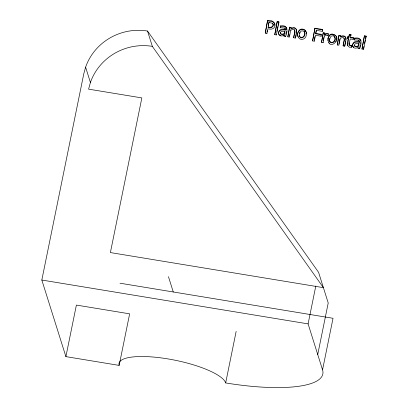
<?xml version="1.0" encoding="UTF-8"?>
<svg xmlns="http://www.w3.org/2000/svg" width="408" height="408" viewBox="0 0 408 408"><rect width="100%" height="100%" fill="white"/><g stroke="black" fill="none" stroke-linecap="round" stroke-linejoin="round"><path stroke-width="0.61" d="M280.118 32.268L280.48 33.997L282.479 34.66L284.478 33.941L284.998 31.385C283.315 31.156 280 30.845 280.235 33.441M329.577 38.52C328.216 46.119 337.86 42.539 334.631 36.613A2.198 2.101 -17.4 0 0 334.341 36.169M274.854 25.413L274.808 23.603M286.742 29.718L286.788 28.208M336.416 39.647L336.35 36.659M296.387 31.635L296.366 29.473M345.8 39.775L345.908 38.245M349.253 42.85C347.779 45.604 351.084 45.038 351.915 45.859L351.635 47.252C346.52 48.44 346.769 41.723 348.427 38.78M65.897 356.628L76.388 305.077L129.642 313.844L119.151 365.4L65.897 356.628L41.825 280.041L83.778 73.828L85.603 67.172A54.493 52.071 -17.4 0 1 147.523 31.039L318.587 272.33L328.221 302.965L317.73 354.521M267.612 20.4L265.266 33.114L266.949 33.39L267.877 28.825C277.72 31.39 277.017 19.201 267.612 20.4L265.266 33.114M267.036 31.788L267.265 30.646M268.265 25.75L268.887 22.69M272.564 23.144C275.007 26.03 271.019 29.09 268.158 27.433L269.01 22.078M277.231 21.415L274.768 34.68L276.369 34.94L278.975 22.134L278.827 21.675L277.231 21.415L274.768 34.68M276.843 31.436L277.838 26.556M278.083 25.337L278.582 22.894M278.582 33.762C277.94 30.049 282.611 29.391 285.248 30.151C286.248 26.821 281.132 28.422 280.189 27.463L280.51 25.893C288.257 24.511 287.778 30.998 285.61 36.465L284.019 36.205L284.075 34.762L284.019 36.205M280.337 27.922L280.51 25.893M284.478 33.941L284.748 31.436M285.248 30.151L285.172 28.494M285.814 34.287L286.396 31.431M296.269 29.376C295.152 27.632 292.633 27.872 291.113 28.922L291.179 27.443L289.578 27.183L287.854 36.832L289.45 37.097L290.705 29.774M287.854 36.832L289.578 27.183M289.435 36.011L289.69 34.767M290.97 28.463C298.1 24.674 297.121 34.236 295.315 38.061L293.719 37.801C293.357 35.476 296.524 31.452 294.071 29.657A2.79 2.667 -17.4 0 0 292.25 29.636L290.848 30.233M295.78 34.619L295.315 38.061M296.024 33.425L296.264 32.232M119.722 361.733A54.493 14.193 11.5 0 1 174.588 360.126A54.493 14.193 11.5 0 1 225.665 382.934L236.156 331.383M321.407 34.762L315.761 33.833L316.465 30.376L322.361 31.345L322.509 29.437L314.935 28.193L312.584 40.907L314.267 41.182L315.471 35.282L321.116 36.21L321.264 34.303L315.619 33.374L316.205 30.493M312.584 40.907L314.935 28.193M314.364 39.545L314.966 36.593M324.462 36.118C325.737 34.42 328.899 37.036 328.43 34.063L326.471 34.012L324.727 34.818L324.86 32.992L323.264 32.727L321.54 42.381L323.136 42.641L324.319 35.659M321.54 42.381L323.264 32.727M323.355 40.402L323.957 37.439M324.727 34.818L324.86 32.992M345.678 37.516C344.566 35.771 342.047 36.006 340.527 37.062L340.588 35.583L338.992 35.318L337.268 44.972L338.864 45.232L340.262 38.367L341.659 37.771A2.79 2.667 -17.4 0 1 343.485 37.796C345.938 39.586 342.766 43.615 343.133 45.936L344.729 46.201L346.055 39.428L345.78 37.607M337.268 44.972L338.992 35.318M338.849 44.151L339.864 39.158M345.556 40.968L344.729 46.201M347.723 36.756L347.866 37.215L348.947 37.393L348.804 36.934L347.723 36.756L347.606 38.5L348.687 38.678L347.56 45.145M347.606 38.5L347.866 37.215M348.804 36.934L349.34 34.292L350.936 34.553L350.543 37.653L353.486 38.138L353.226 39.423L350.283 38.938C349.865 41.029 347.381 46.981 351.915 45.859M348.947 37.393L349.34 34.292M350.722 35.608L350.936 34.553M351.772 45.4L351.635 47.252M350.543 37.653L350.401 37.194L353.343 37.679L353.226 39.423M352.67 45.961C352.022 42.248 356.694 41.59 359.336 42.35C360.33 39.02 355.215 40.622 354.277 39.663L354.593 38.092C362.345 36.71 361.86 43.197 359.693 48.664L358.102 48.399L357.959 47.94M354.419 40.122L354.593 38.092M358.566 46.14L359.081 43.585C357.291 43.049 353.323 43.432 354.562 46.196L356.561 46.859L358.566 46.14L358.836 43.636M359.336 42.35L358.887 40.096M358.102 48.399L358.3 47.42C350.186 51.286 350.962 38.648 359.188 41.891M359.667 47.629L360.249 44.773M360.478 43.63L360.713 42.488M364.431 35.771L361.973 49.037L363.569 49.302L366.175 36.496L366.032 36.037L364.431 35.771L361.973 49.037M363.921 46.4L363.569 49.302M364.543 43.355L365.165 40.305M365.41 39.086L366.032 36.037M225.665 382.934A108.982 28.392 11.5 0 0 322.544 369.837L308.101 323.886L315.807 285.998M322.544 369.837L333.035 318.286L120.013 283.208M85.603 67.172L90.418 82.487L88.592 89.143L141.851 97.915L110.384 252.572L323.406 287.65L152.337 46.359L147.523 31.039M299.329 33.543L299.814 32.013M335.707 41.657L336.121 40.729M324.584 34.359L327.012 33.425L328.287 33.604L328.43 34.063M340.384 36.603C342.149 35.231 345.489 35.481 345.923 38.066M284.218 35.221C276.099 39.092 276.879 26.449 285.105 29.692M284.335 33.482L282.331 34.201L280.337 33.538M358.418 45.676L357.112 46.267L355.679 46.359L354.419 45.732L354.175 45.176M280.653 26.352L285.258 26.831L286.722 28.07M354.741 38.551L359.341 39.025L360.805 40.27M277.374 21.874L278.975 22.134M364.579 36.23L366.175 36.496M267.755 20.859L272.814 21.879L274.61 23.327M315.078 28.652L322.651 29.896M349.483 34.751L351.084 35.012M269.158 22.537L271.85 23.088L273.039 24.011M289.726 27.642L291.322 27.902M323.406 33.186L325.008 33.451M339.135 35.777L340.736 36.042M327.874 35.205L328.103 35.68M41.825 280.041L308.101 323.886M280.174 35.343L280.735 35.491M353.751 47.292L352.69 46.058M279.669 35.093L278.603 33.859M328.848 42.651L329.491 43.182M284.804 27.902L285.029 28.162M336.131 36.332L334.978 35.159L332.387 34.486A3.871 3.703 -17.4 0 0 329.97 35.323L328.369 37.633L327.95 40.764M329.72 41.254C332.087 44.702 336.121 40.219 334.825 37.154M299.472 36.276C302.083 39.933 306.158 34.665 304.383 31.63A2.198 2.101 -17.4 0 0 304.093 31.192M343.995 37.796L344.23 39.051L343.133 45.936M347.54 45.242L347.774 45.706M294.581 29.657L294.816 30.916L293.719 37.801M306.245 32.135L304.73 30.177L302.139 29.504A3.871 3.703 -17.4 0 0 299.722 30.34C295.52 33.293 298.233 41.438 303.685 38.969C307.831 36.965 307.346 28.739 301.991 29.045A3.871 3.703 -17.4 0 0 299.579 29.881C297.631 31.559 296.942 34.69 298.095 37.001M299.278 35.725C300.635 40.871 306.918 35.843 304.531 32.089A2.198 2.101 -17.4 0 0 303.368 31.059L302.19 30.865A2.213 2.117 -17.4 0 0 300.691 31.457L299.472 34.002L299.421 36.184M359.55 48.205L359.693 48.664M353.343 37.679L353.486 38.138M322.213 30.886L322.361 31.345M320.969 35.751L321.116 36.21M322.993 42.182L323.136 42.641M315.619 33.374L315.761 33.833M314.124 40.723L314.267 41.182M285.462 36.006L285.61 36.465M276.221 34.481L276.369 34.94M268.158 27.433L268.015 26.974C270.224 27.933 273.732 27.02 273.09 24.026M266.801 32.931L266.949 33.39M168.453 276.66L173.267 291.98M329.674 41.167L329.725 38.979L330.939 36.44A2.213 2.117 -17.4 0 1 332.444 35.843L333.616 36.037A2.198 2.101 -17.4 0 1 334.779 37.072M360.871 40.407L360.927 41.106M306.296 32.569L306.316 33.563M119.151 365.4A54.493 14.193 11.5 0 1 119.376 362.289M90.418 82.487A54.493 52.071 -17.4 0 1 152.337 46.359M333.474 35.578A2.198 2.101 -17.4 0 1 333.953 35.828M327.93 38.25C328.068 53.198 344.939 37.001 332.245 34.022A3.871 3.703 -17.4 0 0 329.827 34.864L328.639 36.251L327.93 38.25"/></g></svg>
